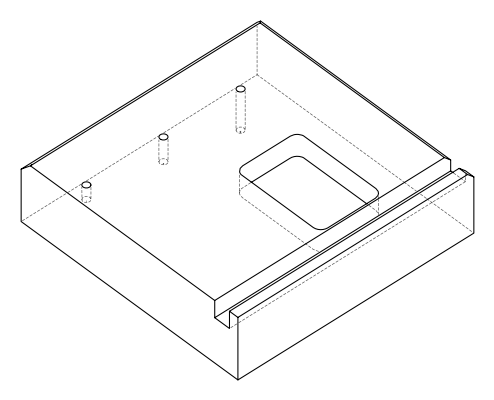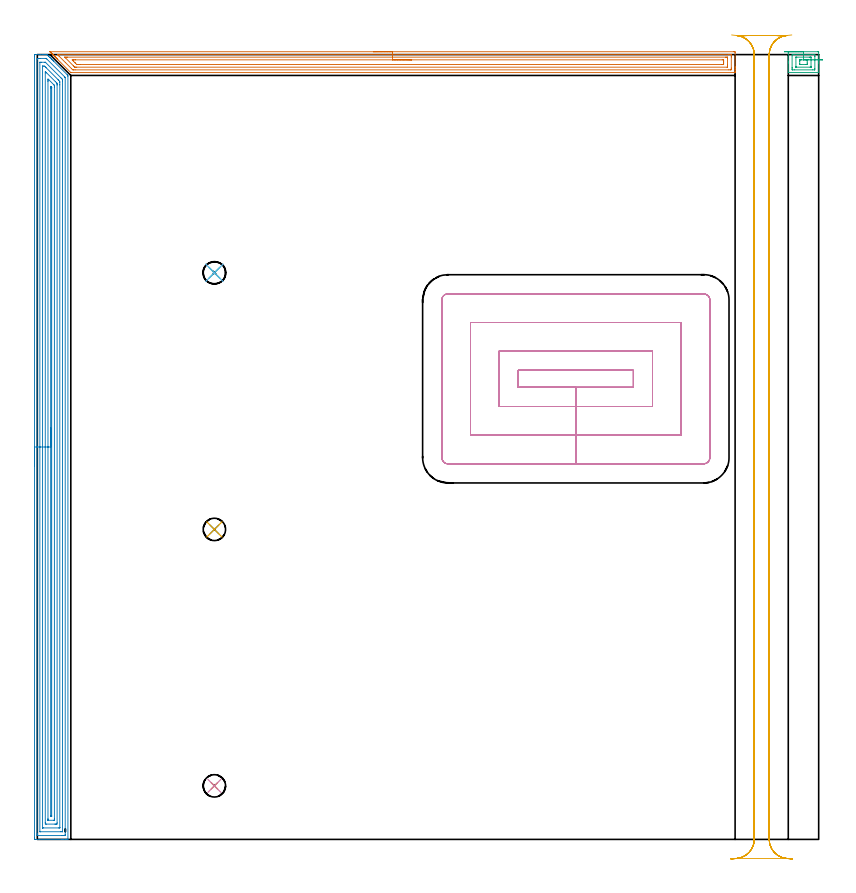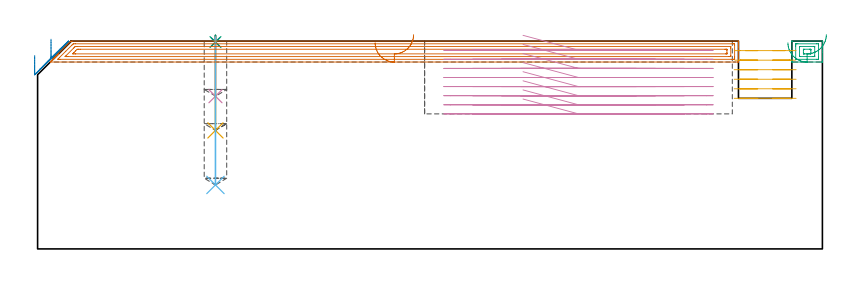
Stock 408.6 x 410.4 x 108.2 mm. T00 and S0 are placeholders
(PLAN: 11 operations, 3 tool changes, 67.2 min)
(1 SPOT_DRILL | STEP1POCKET | NXT0321_9005460120000 | 0.03 min | 2 mm3)
(2 SPOT_DRILL_1 | STEP1POCKET_1 | NXT0321_9005460120000 | 0.03 min | 1 mm3)
(3 SPOT_DRILL_2 | STEP1POCKET_2 | NXT0321_9005460120000 | 0.03 min | 1 mm3)
(4 DRILL_BLIND_HOLE_INTO_CENTER | STEP1POCKET | UGT0301_227 | 0.12 min | 2822 mm3)
(5 DRILL_BLIND_HOLE_INTO_CENTER_1 | STEP1POCKET_1 | UGT0301_227 | 0.2 min | 4730 mm3)
(6 DRILL_BLIND_HOLE_INTO_CENTER_2 | STEP1POCKET_2 | UGT0301_227 | 0.31 min | 7768 mm3)
(7 AREA_MILL | FG_CHAMFER_SURFACE | UGT0205_001 | 11.56 min | 21940 mm3)
(8 AREA_MILL_1 | FG_CHAMFER_SURFACE_1 | UGT0205_001 | 23 min | 62118 mm3)
(9 AREA_MILL_2 | FG_CHAMFER_SURFACE_2 | UGT0205_001 | 0.77 min | 1307 mm3)
(10 MILL_RECTANGULAR_POCKET | POCKET_RECTANGULAR_STRAIGHT | UGT0201_094 | Follow Part, ap 5, ae 75% | 20.01 min | 655517 mm3)
(11 MILL_RECTANGULAR_SLOT | SLOT_RECTANGULAR | UGT0201_094 | Follow Part, ap 5, ae 75% | 11.11 min | 339278 mm3)
(TOOL NXT0321_9005460120000 | NC Spot Drill, 142deg, 12mm, Carbide, Uncoated | D12 PA142 FL30 Z2)
(TOOL UGT0301_227 | Twist Drill 11.7 mm | D11.7 PA118 FL90 Z2)
(TOOL UGT0205_001 | Chamfer Mill 20 x 3 x 45 deg. | D20 FL50 Z2)
(TOOL UGT0201_094 | End mill 20 mm | D20 FL38 Z4)
(OP 1 SPOT_DRILL)
G17 G21 G94 G90
T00 M6
G54
G17 G0 G90 X92.6 Y28. S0 M3
G43 Z118.2 H0
G94 G81 G98 Z107.696 F250. R111.2
G80
M5
M2
(OP 2 SPOT_DRILL_1)
G17 G21 G94 G90
T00 M6
G54
G17 G0 G90 X92.6 Y162.1 S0 M3
G43 Z118.2 H0
G94 G81 G98 Z107.696 F250. R111.2
G80
M5
M2
(OP 3 SPOT_DRILL_2)
G17 G21 G94 G90
T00 M6
G54
G17 G0 G90 X92.6 Y296.3 S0 M3
G43 Z118.2 H0
G94 G81 G98 Z107.696 F250. R111.2
G80
M5
M2
(OP 4 DRILL_BLIND_HOLE_INTO_CENTER)
G17 G21 G94 G90
T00 M6
G54
G17 G0 G90 X92.6 Y28. S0 M3
G43 Z118.2 H0
G94 G81 G98 Z79.5 F250. R110.2
G80
M5
M2
(OP 5 DRILL_BLIND_HOLE_INTO_CENTER_1)
G17 G21 G94 G90
T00 M6
G54
G17 G0 G90 X92.6 Y162.1 S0 M3
G43 Z118.2 H0
G94 G81 G98 Z61.7 F250. R110.2
G80
M5
M2
(OP 6 DRILL_BLIND_HOLE_INTO_CENTER_2)
G17 G21 G94 G90
T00 M6
G54
G17 G0 G90 X92.6 Y296.3 S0 M3
G43 Z118.2 H0
G94 G81 G98 Z33.3 F250. R110.2
G80
M5
M2
(OP 7 AREA_MILL)
G17 G21 G94 G90
T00 M6
G54
G17 G0 G90 X175.75 Y411.9 S1061 M3
G43 Z118.2 H0
Z107.3
G94 G1 X175.788 Z106.428 F250.
X175.902 Z105.564
X176.091 Z104.712
X176.353 Z103.88
X176.687 Z103.074
X177.09 Z102.3
X177.558 Z101.564
X178.09 Z100.872
X178.679 Z100.229
X179.322 Z99.64
X180.014 Z99.108
X180.75 Z98.64
X181.524 Z98.237
X182.33 Z97.903
X183.162 Z97.641
X184.014 Z97.452
X184.878 Z97.338
X185.75 Z97.3
X364.291
X364.625 Y411.897 Z97.302
X364.89 Y411.892 Z97.306
X364.9 Y411.623 Z97.574
Y404.227 Z104.967
Y403.662 Z105.535
Y403.338 Z105.858
Y402.773 Z106.424
Y402.449 Z106.746
Y401.801 Z107.399
Y401.408 Z107.792
Y401.042 Z108.149
X364.891 Y401.003 Z108.188
X364.738 Y401. Z108.2
X17.921
X17.499 Y401.006 Z108.192
X17.416 Y401.083 Z108.115
X10.715 Y407.784 Z101.413
X10.652 Y407.847 Z101.352
X10.482 Y408.017 Z101.182
X10.418 Y408.08 Z101.116
X10.357 Y408.143 Z101.056
X10.185 Y408.315 Z100.884
X10.123 Y408.375 Z100.821
X10.062 Y408.438 Z100.761
X9.887 Y408.612 Z100.587
X9.826 Y408.673 Z100.524
X9.767 Y408.733 Z100.466
X9.59 Y408.91 Z100.289
X9.529 Y408.969 Z100.227
X9.471 Y409.028 Z100.171
X9.292 Y409.208 Z99.991
X9.233 Y409.266 Z99.931
X9.176 Y409.323 Z99.876
X8.994 Y409.505 Z99.694
X8.936 Y409.562 Z99.635
X8.881 Y409.619 Z99.58
X8.697 Y409.803 Z99.396
X8.64 Y409.859 Z99.338
X8.586 Y409.914 Z99.285
X8.399 Y410.1 Z99.099
X8.344 Y410.155 Z99.042
X8.29 Y410.209 Z98.99
X8.102 Y410.398 Z98.801
X8.047 Y410.451 Z98.746
X7.995 Y410.504 Z98.695
X7.804 Y410.695 Z98.504
X7.751 Y410.748 Z98.449
X7.7 Y410.8 Z98.399
X7.507 Y410.993 Z98.206
X7.455 Y411.044 Z98.153
X7.405 Y411.095 Z98.104
X7.209 Y411.291 Z97.908
X7.158 Y411.34 Z97.857
X7.013 Y411.487 Z97.713
X6.911 Y411.589 Z97.611
X6.714 Y411.785 Z97.413
X6.614 Y411.886 Z97.311
X6.612 Y411.895 Z97.302
X6.614 Y411.899 Z97.299
X6.834 Y411.9 Z97.3
X185.75
Y410.486 Z98.714
X361.578
X362.472 Y410.484 Z98.716
X362.506 Y410.483 Z98.717
X362.89 Y410.451 Z98.749
X362.898 Y410.061 Z99.139
X362.899 Y409.562 Z99.638
X362.9 Y409.169 Z100.031
X362.899 Y403.338 Z105.862
X362.898 Y402.947 Z106.253
X362.89 Y402.449 Z106.751
X362.537 Y402.417 Z106.783
X362.506 Y402.416 Z106.784
X361.647 Y402.414 Z106.786
X19.742
X18.847 Y402.416 Z106.784
X18.814 Y402.418 Z106.782
X18.513 Y402.449 Z106.751
X17.921 Y403.03 Z106.17
X14.653 Y406.297 Z102.903
X11.388 Y409.562 Z99.638
X10.78 Y410.173 Z99.027
X10.51 Y410.451 Z98.749
X10.749 Y410.482 Z98.718
X10.78 Y410.483 Z98.717
X11.638 Y410.486 Z98.714
X185.75
Y409.072 Z100.128
X359.827 Y409.071 Z100.129
X360.321
X360.72 Y409.067 Z100.133
X360.852 Y409.064 Z100.136
X360.89 Y409.061 Z100.139
X360.894 Y408.971 Z100.229
X360.898 Y408.852 Z100.348
X360.899 Y408.673 Z100.527
X360.9 Y408.494 Z100.706
Y404.937 Z104.263
X360.899 Y404.227 Z104.973
X360.898 Y404.05 Z105.15
X360.89 Y403.87 Z105.33
X360.886 Y403.834 Z105.366
X360.869 Y403.833 Z105.367
X360.82 Y403.83 Z105.37
X360.72 Y403.829 Z105.371
X20.6
X20.106 Y403.83 Z105.37
X19.707 Y403.833 Z105.367
X19.579 Y403.835 Z105.365
X19.445 Y403.964 Z105.236
X19.175 Y404.227 Z104.973
X18.814 Y404.585 Z104.615
X14.727 Y408.673 Z100.527
X14.351 Y409.053 Z100.147
X14.347 Y409.066 Z100.134
X14.351 Y409.067 Z100.133
X14.844 Y409.071 Z100.129
X15.243
X15.736 Y409.072 Z100.128
X185.75
Y407.657 Z101.543
X358.169
X358.831 Y407.655 Z101.545
X358.868 Y407.653 Z101.547
X358.885 Y407.651 Z101.549
X358.89 Y407.638 Z101.562
X358.894 Y407.538 Z101.662
X358.898 Y407.335 Z101.865
X358.9 Y406.929 Z102.271
Y406.005 Z103.195
X358.897 Y405.578 Z103.622
X358.894 Y405.365 Z103.835
X358.89 Y405.26 Z103.94
X358.881 Y405.249 Z103.951
X358.858 Y405.247 Z103.953
X358.806 Y405.244 Z103.956
X358.042 Y405.243 Z103.957
X357.915
X22.258
X21.492 Y405.244 Z103.956
X21.364
X20.6 Y405.256 Z103.944
X19.844 Y406.005 Z103.195
X19.707 Y406.142 Z103.058
X18.954 Y406.895 Z102.305
X18.814 Y407.036 Z102.164
X18.222 Y407.639 Z101.561
X18.814 Y407.654 Z101.546
X18.943 Y407.656 Z101.544
X19.707 Y407.657 Z101.543
X19.834
X185.75
X186.622 Z101.581
X187.486 Z101.695
X188.338 Z101.883
X189.17 Z102.146
X189.976 Z102.48
X190.75 Z102.882
X191.486 Z103.351
X192.178 Z103.882
X192.821 Z104.472
X193.41 Z105.115
X193.942 Z105.807
X194.41 Z106.543
X194.813 Z107.316
X195.147 Z108.122
X195.409 Z108.954
X195.598 Z109.806
X195.712 Z110.671
X195.75 Z111.543
G0 Z118.2
M5
M2
(OP 8 AREA_MILL_1)
G17 G21 G94 G90
T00 M6
G54
G17 G0 G90 X-1.5 Y195.2 S1061 M3
G43 Z118.2 H0
Z100.7
G94 G1 Y195.238 Z99.828 F250.
Y195.352 Z98.964
Y195.541 Z98.112
Y195.803 Z97.28
Y196.137 Z96.474
Y196.54 Z95.7
Y197.008 Z94.964
Y197.54 Z94.272
Y198.129 Z93.629
Y198.772 Z93.04
Y199.464 Z92.508
Y200.2 Z92.04
Y200.974 Z91.637
Y201.78 Z91.303
Y202.612 Z91.041
Y203.464 Z90.852
Y204.328 Z90.738
Y205.2 Z90.7
Y409.302
X-1.499 Y409.782 Z90.701
X-1.496 Y410.191 Z90.702
X-1.492 Y410.39 Z90.705
X-1.093 Y410.4 Z91.103
X1.541 Z93.736
X2.961 Z95.157
X3.298 Z95.493
X3.973 Z96.172
X4.787 Z96.986
X5.021 Z97.22
X5.054 Y410.399 Z97.253
X5.093 Y410.396 Z97.291
X5.123 Y410.377 Z97.322
X5.276 Y410.225 Z97.475
X5.347 Y410.155 Z97.543
X5.421 Y410.079 Z97.62
X5.564 Y409.937 Z97.763
X5.64 Y409.862 Z97.836
X5.719 Y409.782 Z97.918
X5.852 Y409.649 Z98.051
X5.933 Y409.569 Z98.129
X6.534 Y408.966 Z98.734
X6.612 Y408.888 Z98.811
X6.811 Y408.691 Z99.007
X7.37 Y408.13 Z99.57
X7.506 Y407.995 Z99.704
X7.689 Y407.813 Z99.885
X8.206 Y407.294 Z100.406
X8.567 Y406.934 Z100.764
X15.633 Y399.867 Z107.833
X16.001 Y399.494 Z108.184
X16. Y399.061 Z108.2
Y0.172
X15.998 Y0.01 Z108.189
X15.846 Y0.003 Z108.039
X15.688 Y0. Z107.887
X15.39 Z107.589
X14.715 Z106.91
X13.5 Z105.696
X12.959 Z105.153
X1.17 Z93.367
X-1.093 Z91.104
X-1.367 Y0.003 Z90.831
X-1.492 Y0.01 Z90.706
X-1.499 Y0.137 Z90.699
X-1.5 Y0.618 Z90.7
Y205.2
X-0.086 Z92.114
X-0.085 Y407.863 Z92.115
X-0.084 Y407.995 Z92.116
X-0.079 Y408.366 Z92.121
X0.274 Y408.391 Z92.474
X0.663 Y408.397 Z92.863
X1.143 Y408.4 Z93.343
X1.541 Z93.741
X4.416 Z96.616
X4.536 Z96.736
X4.596 Y408.398 Z96.796
X4.626 Y408.395 Z96.826
X4.638 Y408.391 Z96.838
X4.991 Y408.059 Z97.191
X14.146 Y398.903 Z106.346
X14.477 Y398.566 Z106.677
X14.573 Y398.465 Z106.773
X14.579 Y398.44 Z106.779
X14.583 Y398.394 Z106.783
X14.585 Y398.3 Z106.785
Y2.537
X14.584 Y2.405 Z106.784
X14.579 Y2.034 Z106.779
X14.226 Y2.009 Z106.426
X13.837 Y2.003 Z106.037
X13.357 Y2. Z105.557
X12.959 Z105.159
X0.183 Z92.383
X-0.009 Y2.002 Z92.191
X-0.041 Y2.005 Z92.159
X-0.07 Y2.009 Z92.13
X-0.079 Y2.048 Z92.121
X-0.084 Y2.272 Z92.116
X-0.085 Y2.405 Z92.115
X-0.086 Y3.167 Z92.114
Y205.2
X1.328 Z93.528
X1.329 Y406.208 Z93.529
X1.331 Y406.316 Z93.531
X1.333 Y406.37 Z93.533
X1.335 Y406.388 Z93.535
X1.359 Y406.394 Z93.559
X1.541 Y406.397 Z93.741
X2.231 Y406.4 Z94.431
X3.99 Y406.398 Z96.19
X4.176 Y406.391 Z96.376
X4.2 Y406.388 Z96.4
X4.227 Y406.366 Z96.427
X4.283 Y406.315 Z96.483
X4.392 Y406.208 Z96.592
X12.433 Y398.168 Z104.633
X12.959 Y397.639 Z105.159
X13.138 Y397.454 Z105.338
X13.158 Y397.431 Z105.358
X13.165 Y397.402 Z105.365
X13.168 Y397.346 Z105.368
X13.17 Y397.275 Z105.37
X13.171 Y397.058 Z105.371
X13.172 Y396.381 Z105.372
X13.171 Y4.192 Z105.371
X13.169 Y4.084 Z105.369
X13.167 Y4.031 Z105.367
X13.165 Y4.012 Z105.365
X13.141 Y4.006 Z105.341
X12.959 Y4.003 Z105.159
X12.269 Y4. Z104.469
X1.73 Z93.93
X1.541 Y4.003 Z93.741
X1.353 Y4.009 Z93.553
X1.335 Y4.011 Z93.535
X1.333 Y4.025 Z93.533
X1.33 Y4.062 Z93.53
X1.329 Y4.12 Z93.529
Y4.192
X1.328 Y205.2 Z93.528
X2.743 Z94.943
Y404.092
X2.745 Y404.281 Z94.945
X2.747 Y404.349 Z94.947
X2.749 Y404.382 Z94.949
X2.764 Y404.39 Z94.964
X3.319 Y404.4 Z95.519
X3.745 Y404.39 Z95.945
X4.176 Y403.969 Z96.376
X4.622 Y403.528 Z96.822
X10.876 Y397.275 Z103.076
X11.202 Y396.943 Z103.402
X11.75 Y396.381 Z103.95
X11.755 Y395.819 Z103.955
X11.757 Y394.594 Z103.957
Y6.308
X11.755 Y6.119 Z103.955
X11.753 Y6.051 Z103.953
X11.751 Y6.018 Z103.951
X11.736 Y6.01 Z103.936
X11.181 Y6. Z103.381
X3.277 Z95.477
X2.87 Y6.004 Z95.07
X2.769 Y6.008 Z94.969
X2.749 Y6.01 Z94.949
X2.747 Y6.025 Z94.947
X2.745 Y6.061 Z94.945
X2.743 Y6.139 Z94.943
Y205.2
X4.157 Z96.357
Y400.867
X4.176 Y401.514 Z96.376
X4.852 Y400.848 Z97.052
X9.446 Y396.256 Z101.646
X10.209 Y395.488 Z102.409
X10.324 Y395.366 Z102.524
X10.342 Y394.594 Z102.542
X10.343 Y394.575 Z102.543
X10.342 Y8.64 Z102.542
X10.324 Y8.01 Z102.524
X10.089 Y8.004 Z102.289
X9.446 Y8.001 Z101.646
X9.215 Y8. Z101.415
X4.822 Y8.001 Z97.022
X4.176 Y8.01 Z96.376
X4.158 Y8.659 Z96.358
X4.157 Y8.678 Z96.357
Y205.2
X5.571 Z97.771
Y396.381
X5.572 Y396.748 Z97.772
X5.575 Y397.275 Z97.775
X5.578 Y397.635 Z97.778
X5.933 Y397.316 Z98.133
X5.977 Y397.275 Z98.177
X8.657 Y394.594 Z100.857
X8.75 Y394.497 Z100.95
X8.922 Y394.313 Z101.122
X8.924 Y394.231 Z101.124
X8.928 Y393.701 Z101.128
X8.929 Y393.334 Z101.129
Y10.971
X8.928 Y10.445 Z101.128
X8.925 Y10.082 Z101.125
X8.922 Y10.028 Z101.122
X8.918 Y10.01 Z101.118
X8.895 Y10.008 Z101.095
X8.786 Y10.003 Z100.986
X8.567 Y10.001 Z100.767
X5.787 Z97.987
X5.67 Y10.004 Z97.87
X5.593 Y10.009 Z97.793
X5.578 Y10.011 Z97.778
X5.576 Y10.03 Z97.776
X5.574 Y10.078 Z97.774
X5.572 Y10.445 Z97.772
X5.571 Y10.813 Z97.771
Y205.2
X6.985 Z99.185
Y392.985
X6.987 Y393.522 Z99.187
X6.99 Y393.701 Z99.19
X6.992 Y393.795 Z99.192
X7.02 Y393.772 Z99.22
X7.099 Y393.701 Z99.299
X7.232 Y393.567 Z99.432
X7.471 Y393.319 Z99.671
X7.508 Y393.268 Z99.708
X7.51 Y393.252 Z99.71
X7.513 Y393.212 Z99.713
X7.514 Y393.049 Z99.714
X7.515 Y392.985 Z99.715
Y12.41
X7.514 Y12.232 Z99.714
X7.511 Y12.098 Z99.711
X7.508 Y12.032 Z99.708
X7.505 Y12.01 Z99.705
X7.478 Y12.008 Z99.678
X7.364 Y12.004 Z99.564
X7.037 Y12.002 Z99.237
X7.005 Y12.006 Z99.205
X6.996 Y12.009 Z99.196
X6.992 Y12.048 Z99.192
X6.988 Y12.232 Z99.188
X6.986 Y12.41 Z99.186
X6.985 Y205.2 Z99.185
Y206.072 Z99.223
Y206.936 Z99.337
Y207.788 Z99.526
Y208.62 Z99.788
Y209.426 Z100.122
Y210.2 Z100.525
Y210.936 Z100.994
Y211.628 Z101.525
Y212.271 Z102.114
Y212.86 Z102.757
Y213.392 Z103.45
Y213.86 Z104.185
Y214.263 Z104.959
Y214.597 Z105.765
Y214.859 Z106.597
Y215.048 Z107.449
Y215.162 Z108.314
Y215.2 Z109.185
G0 Z118.2
M5
M2
(OP 9 AREA_MILL_2)
G17 G21 G94 G90
T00 M6
G54
G17 G0 G90 X390.65 Y411.9 S1061 M3
G43 Z118.2 H0
Z107.3
G94 G1 X390.688 Z106.428 F250.
X390.802 Z105.563
X390.991 Z104.712
X391.253 Z103.88
X391.587 Z103.074
X391.99 Z102.3
X392.458 Z101.564
X392.99 Z100.872
X393.579 Z100.229
X394.222 Z99.64
X394.914 Z99.108
X395.65 Z98.64
X396.424 Z98.237
X397.23 Z97.903
X398.062 Z97.641
X398.913 Z97.452
X399.778 Z97.338
X400.65 Z97.3
X408.145
X408.477 Y411.894 Z97.302
X408.59 Y411.891 Z97.305
X408.6 Y411.77 Z97.425
Y406.895 Z102.299
Y406.035 Z103.165
X408.599 Y401.037 Z108.162
X408.59 Y401.005 Z108.195
X408.586 Y401. Z108.2
X392.714
X392.71 Y401.005 Z108.195
X392.7 Y401.039 Z108.161
Y406.035 Z103.165
Y406.895 Z102.299
Y411.34 Z97.855
X392.704 Y411.774 Z97.421
X392.71 Y411.891 Z97.304
X392.827 Y411.898 Z97.298
X393.155 Y411.9 Z97.3
X400.65
Y410.486 Z98.714
X405.465
X406.35 Y410.483 Z98.717
X406.381 Y410.48 Z98.72
X406.59 Y410.451 Z98.749
X406.596 Y410.234 Z98.966
X406.599 Y409.562 Z99.638
X406.6 Y409.342 Z99.858
X406.599 Y403.119 Z106.081
X406.59 Y402.449 Z106.751
X406.41 Y402.42 Z106.78
X406.381 Y402.418 Z106.782
X405.534 Y402.414 Z106.786
X395.835
X394.95 Y402.417 Z106.783
X394.919 Y402.42 Z106.78
X394.71 Y402.449 Z106.751
X394.704 Y402.665 Z106.535
X394.701 Y403.338 Z105.862
X394.7 Y403.558 Z105.642
X394.701 Y409.781 Z99.419
X394.71 Y410.451 Z98.749
X394.89 Y410.48 Z98.72
X394.919 Y410.482 Z98.718
X395.766 Y410.486 Z98.714
X400.65
Y409.072 Z100.128
X403.736
X404.223 Y409.071 Z100.129
X404.469 Y409.069 Z100.131
X404.576 Y409.066 Z100.134
X404.59 Y409.065 Z100.135
X404.593 Y409.046 Z100.154
X404.597 Y408.996 Z100.204
X404.599 Y408.894 Z100.306
X404.6 Y408.691 Z100.509
X404.599 Y404.009 Z105.191
X404.597 Y403.9 Z105.3
X404.593 Y403.847 Z105.353
X404.591 Y403.838 Z105.362
X404.577 Y403.835 Z105.365
X404.526 Y403.832 Z105.368
X404.131 Y403.829 Z105.371
X397.077
X396.831 Y403.831 Z105.369
X396.724 Y403.834 Z105.366
X396.71 Y403.835 Z105.365
X396.707 Y403.854 Z105.346
X396.703 Y403.904 Z105.296
X396.701 Y404.006 Z105.194
X396.7 Y404.209 Z104.991
X396.701 Y408.891 Z100.309
X396.703 Y409. Z100.2
X396.707 Y409.053 Z100.147
X396.709 Y409.062 Z100.138
X396.723 Y409.065 Z100.135
X396.773 Y409.068 Z100.132
X397.169 Y409.071 Z100.129
X400.65 Y409.072 Z100.128
Y407.657 Z101.543
X402.099
X402.392 Y407.653 Z101.547
X402.537 Y407.65 Z101.55
X402.59 Y407.64 Z101.56
X402.592 Y407.592 Z101.608
X402.599 Y407.152 Z102.048
Y406.005 Z103.195
X402.596 Y405.377 Z103.823
X402.59 Y405.283 Z103.917
X402.579 Y405.249 Z103.951
X402.539 Y405.248 Z103.952
X402.351 Y405.245 Z103.955
X401.973 Y405.243 Z103.957
X401.847
X399.201
X398.908 Y405.247 Z103.953
X398.763 Y405.25 Z103.95
X398.71 Y405.26 Z103.94
X398.708 Y405.308 Z103.892
X398.701 Y405.748 Z103.452
Y406.895 Z102.305
X398.704 Y407.523 Z101.677
X398.71 Y407.617 Z101.583
X398.721 Y407.651 Z101.549
X398.761 Y407.652 Z101.548
X398.949 Y407.655 Z101.545
X399.327 Y407.657 Z101.543
X399.453
X400.65
X401.522 Z101.581
X402.386 Z101.694
X403.238 Z101.883
X404.07 Y407.658 Z102.146
X404.876 Z102.479
X405.65 Z102.882
X406.386 Z103.351
X407.078 Z103.882
X407.721 Z104.471
X408.311 Z105.114
X408.842 Z105.807
X409.31 Z106.542
X409.713 Z107.316
X410.047 Z108.122
X410.309 Z108.954
X410.498 Z109.806
X410.612 Z110.671
X410.65 Z111.542
G0 Z118.2
M5
M2
(OP 10 MILL_RECTANGULAR_POCKET)
G17 G21 G94 G90
T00 M6
G54
G17 G0 G90 X252.723 Y236.4 S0 M3
G43 Z118.2 H0
Z111.2
G94 G1 X281.6 Z103.462 F250.
X311.7 F500.
Y245.3
X251.5
Y236.4
X281.6
Y226.4
X321.7
Y255.3
X241.5
Y226.4
X281.6
Y211.4
X336.7
Y270.3
X226.5
Y211.4
X281.6
Y196.4
X348.4
G3 X351.7 Y199.7 R3.3
G1 Y282.
G3 X348.4 Y285.3 R3.3
G1 X214.8
G3 X211.5 Y282. R3.3
G1 Y199.7
G3 X214.8 Y196.4 R3.3
G1 X281.6
X282.6
G0 X252.723 Y236.4 Z106.462
G1 X281.6 Z98.725 F250.
X311.7 F500.
Y245.3
X251.5
Y236.4
X281.6
Y226.4
X321.7
Y255.3
X241.5
Y226.4
X281.6
Y211.4
X336.7
Y270.3
X226.5
Y211.4
X281.6
Y196.4
X348.4
G3 X351.7 Y199.7 R3.3
G1 Y282.
G3 X348.4 Y285.3 R3.3
G1 X214.8
G3 X211.5 Y282. R3.3
G1 Y199.7
G3 X214.8 Y196.4 R3.3
G1 X281.6
X282.6
G0 X252.723 Y236.4 Z101.725
G1 X281.6 Z93.987 F250.
X311.7 F500.
Y245.3
X251.5
Y236.4
X281.6
Y226.4
X321.7
Y255.3
X241.5
Y226.4
X281.6
Y211.4
X336.7
Y270.3
X226.5
Y211.4
X281.6
Y196.4
X348.4
G3 X351.7 Y199.7 R3.3
G1 Y282.
G3 X348.4 Y285.3 R3.3
G1 X214.8
G3 X211.5 Y282. R3.3
G1 Y199.7
G3 X214.8 Y196.4 R3.3
G1 X281.6
X282.6
G0 X252.723 Y236.4 Z96.987
G1 X281.6 Z89.25 F250.
X311.7 F500.
Y245.3
X251.5
Y236.4
X281.6
Y226.4
X321.7
Y255.3
X241.5
Y226.4
X281.6
Y211.4
X336.7
Y270.3
X226.5
Y211.4
X281.6
Y196.4
X348.4
G3 X351.7 Y199.7 R3.3
G1 Y282.
G3 X348.4 Y285.3 R3.3
G1 X214.8
G3 X211.5 Y282. R3.3
G1 Y199.7
G3 X214.8 Y196.4 R3.3
G1 X281.6
X282.6
G0 X252.723 Y236.4 Z92.25
G1 X281.6 Z84.512 F250.
X311.7 F500.
Y245.3
X251.5
Y236.4
X281.6
Y226.4
X321.7
Y255.3
X241.5
Y226.4
X281.6
Y211.4
X336.7
Y270.3
X226.5
Y211.4
X281.6
Y196.4
X348.4
G3 X351.7 Y199.7 R3.3
G1 Y282.
G3 X348.4 Y285.3 R3.3
G1 X214.8
G3 X211.5 Y282. R3.3
G1 Y199.7
G3 X214.8 Y196.4 R3.3
G1 X281.6
X282.6
G0 X252.723 Y236.4 Z87.512
G1 X281.6 Z79.775 F250.
X311.7 F500.
Y245.3
X251.5
Y236.4
X281.6
Y226.4
X321.7
Y255.3
X241.5
Y226.4
X281.6
Y211.4
X336.7
Y270.3
X226.5
Y211.4
X281.6
Y196.4
X348.4
G3 X351.7 Y199.7 R3.3
G1 Y282.
G3 X348.4 Y285.3 R3.3
G1 X214.8
G3 X211.5 Y282. R3.3
G1 Y199.7
G3 X214.8 Y196.4 R3.3
G1 X281.6
X282.6
G0 X252.723 Y236.4 Z82.775
G1 X281.6 Z75.037 F250.
X311.7 F500.
Y245.3
X251.5
Y236.4
X281.6
Y226.4
X321.7
Y255.3
X241.5
Y226.4
X281.6
Y211.4
X336.7
Y270.3
X226.5
Y211.4
X281.6
Y196.4
X348.4
G3 X351.7 Y199.7 R3.3
G1 Y282.
G3 X348.4 Y285.3 R3.3
G1 X214.8
G3 X211.5 Y282. R3.3
G1 Y199.7
G3 X214.8 Y196.4 R3.3
G1 X281.6
X282.6
G0 X252.723 Y236.4 Z78.037
G1 X281.6 Z70.3 F250.
X311.7 F500.
Y245.3
X251.5
Y236.4
X281.6
Y226.4
X321.7
Y255.3
X241.5
Y226.4
X281.6
Y211.4
X336.7
Y270.3
X226.5
Y211.4
X281.6
Y196.4
X348.4
G3 X351.7 Y199.7 R3.3
G1 Y282.
G3 X348.4 Y285.3 R3.3
G1 X214.8
G3 X211.5 Y282. R3.3
G1 Y199.7
G3 X214.8 Y196.4 R3.3
G1 X281.6
X282.6
G0 Z118.2
M5
M2
(OP 11 MILL_RECTANGULAR_SLOT)
G17 G21 G94 G90
T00 M6
G54
G17 G0 G90 X394.917 Y-10.202 S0 M3
G43 Z118.2 H0
Z103.233
G94 G1 X391.926 Y-9.97 F250.
G2 X382.7 Y0. R10. F500.
G1 Y410.4
G2 X389.008 Y419.693 R10.
G1 X389.019 Y419.721
G3 X385.397 Y420.4 R10.
G1 X372.201
G3 X368.581 Y419.722 R10.
G1 X368.592 Y419.694
G2 X374.9 Y410.4 R10.
G1 Y0.
G2 X365.674 Y-9.97 R10.
G1 X362.683 Y-10.202 F250.
G0 Z118.2
X363.052 Y420.676
Z98.267
G1 X366.033 Y420.336
G2 X374.9 Y410.4 R10. F500.
G1 Y0.
G2 X365.674 Y-9.97 R10.
G1 Y-10.
X391.926
Y-9.97
G2 X382.7 Y0. R10.
G1 Y410.4
G2 X391.571 Y420.336 R10.
G1 X394.552 Y420.675 F250.
G0 Z118.2
X394.917 Y-10.202
Z93.3
G1 X391.926 Y-9.97
G2 X382.7 Y0. R10. F500.
G1 Y410.4
G2 X391.926 Y420.37 R10.
G1 Y420.4
X365.674
Y420.37
G2 X374.9 Y410.4 R10.
G1 Y0.
G2 X365.674 Y-9.97 R10.
G1 X362.683 Y-10.202 F250.
G0 X394.917 Z88.333
G1 X391.926 Y-9.97
G2 X382.7 Y0. R10. F500.
G1 Y410.4
G2 X391.926 Y420.37 R10.
G1 Y420.4
X365.674
Y420.37
G2 X374.9 Y410.4 R10.
G1 Y0.
G2 X365.674 Y-9.97 R10.
G1 X362.683 Y-10.202 F250.
G0 X394.917 Z83.367
G1 X391.926 Y-9.97
G2 X382.7 Y0. R10. F500.
G1 Y410.4
G2 X391.926 Y420.37 R10.
G1 Y420.4
X365.674
Y420.37
G2 X374.9 Y410.4 R10.
G1 Y0.
G2 X365.674 Y-9.97 R10.
G1 X362.683 Y-10.202 F250.
G0 X394.917 Z78.4
G1 X391.926 Y-9.97
G2 X382.7 Y0. R10. F500.
G1 Y410.4
G2 X391.926 Y420.37 R10.
G1 Y420.4
X365.674
Y420.37
G2 X374.9 Y410.4 R10.
G1 Y0.
G2 X365.674 Y-9.97 R10.
G1 X362.683 Y-10.202 F250.
G0 Z118.2
M5
M2
